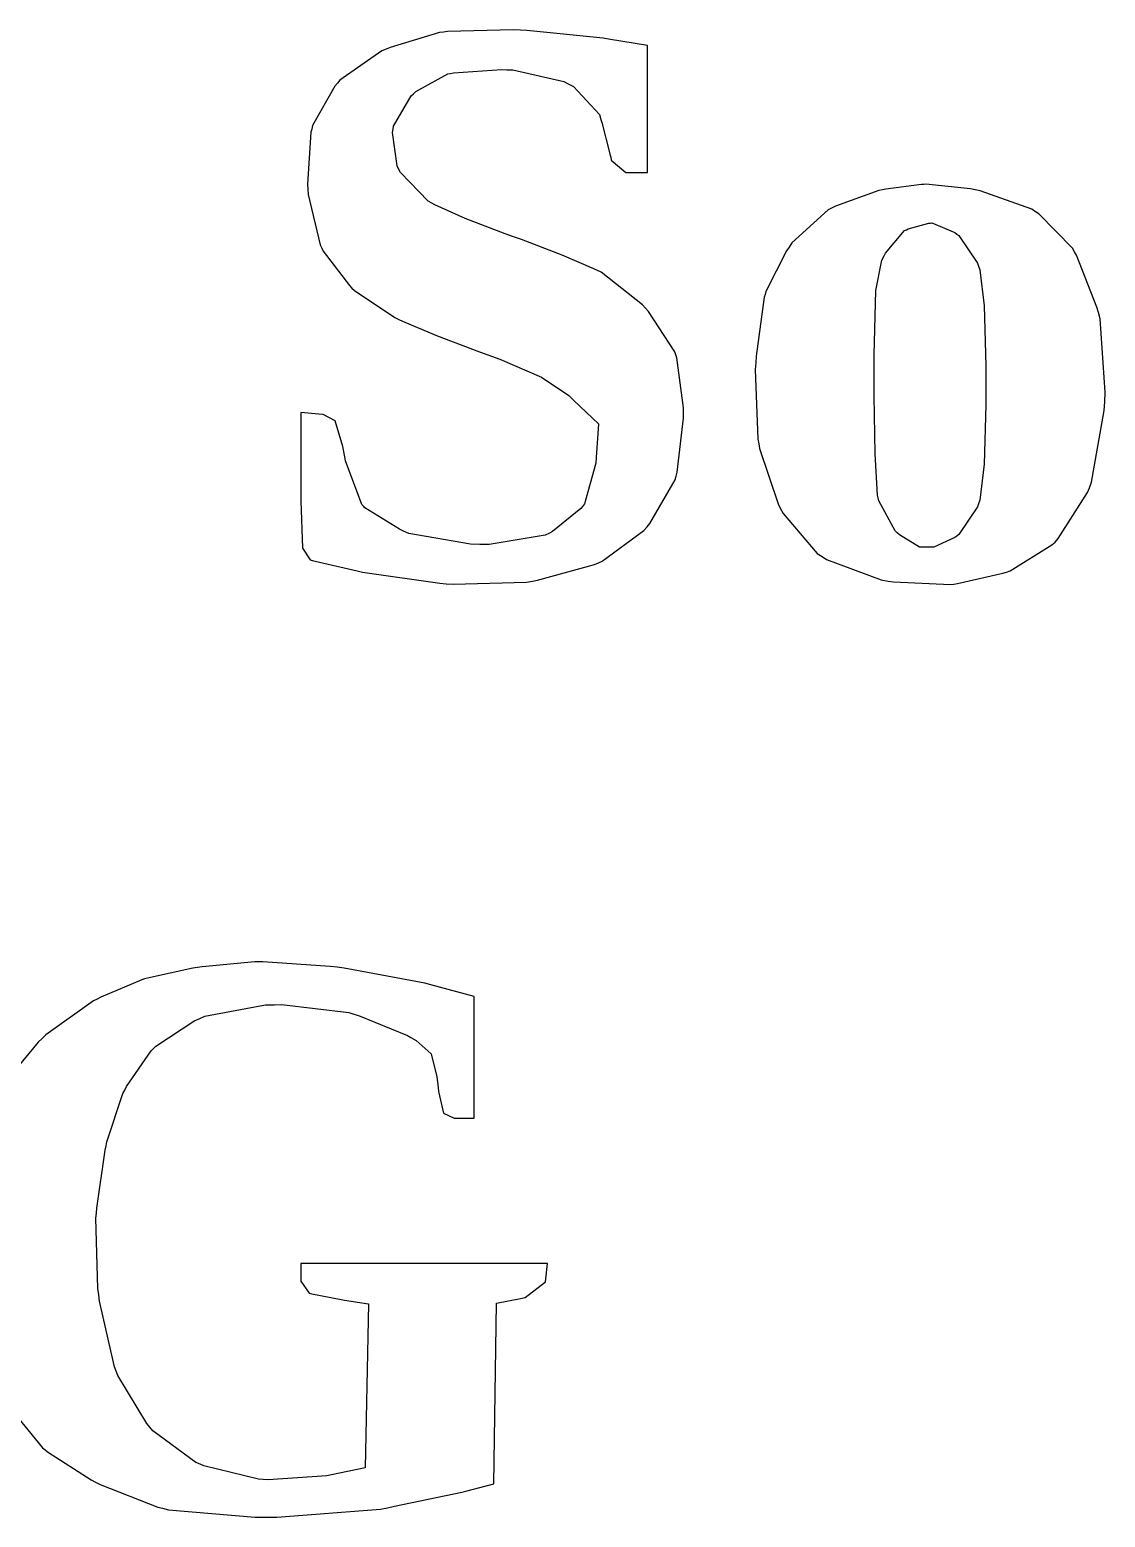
# Model space of a CAD drawing. Extents: x 6.5 to 44.6, y 4.4 to 46.4.
# Drawn here: x 36.47 to 44.61, y 34.91 to 46.17 of the extents above; entities that cross this region are included whole.
import ezdxf

# ---------------------------------------------------------------- set-up
doc = ezdxf.new("R2010")
doc.units = 0
doc.layers.get('0').update_dxf_attribs({"linetype": 'CONTINUOUS'})

msp = doc.modelspace()

# ---------------------------------------------------------------- linework, layer by layer
at = {"color": 0}
for p, q in [((39.6325, 46.1532), (39.6035, 46.1479)), ((40.1341, 46.1656), (39.6325, 46.1532)), ((40.1849, 46.1627), (40.1341, 46.1656)), ((40.2347, 46.1603), (40.1849, 46.1627)), ((40.8107, 46.101), (40.2347, 46.1603)), ((39.5732, 46.1437), (39.1996, 46.0319)), ((39.6035, 46.1479), (39.5732, 46.1437)), ((40.852, 46.0939), (40.8107, 46.101)), ((41.1484, 46.0456), (40.852, 46.0939)), ((41.1484, 45.5648), (41.1484, 46.0456)), ((39.1375, 46.0058), (38.8193, 45.7839)), ((39.1693, 46.0181), (39.1375, 46.0058)), ((39.1996, 46.0319), (39.1693, 46.0181)), ((39.3926, 45.6985), (39.6353, 45.8308)), ((39.6353, 45.8308), (39.6572, 45.835)), ((39.6572, 45.835), (39.6794, 45.8403)), ((39.6794, 45.8403), (40.0445, 45.8639)), ((40.0445, 45.8639), (40.0816, 45.8625)), ((40.0816, 45.8625), (40.1271, 45.8611)), ((40.1271, 45.8611), (40.513, 45.7743)), ((38.7795, 45.7383), (38.6126, 45.441)), ((38.7999, 45.7606), (38.7795, 45.7383)), ((38.8193, 45.7839), (38.7999, 45.7606)), ((40.513, 45.7743), (40.5476, 45.7563)), ((40.5476, 45.7563), (40.5874, 45.7359)), ((40.5874, 45.7359), (40.7829, 45.5235)), ((39.2257, 45.4353), (39.358, 45.6653)), ((39.358, 45.6653), (39.376, 45.6819)), ((39.376, 45.6819), (39.3926, 45.6985)), ((40.7829, 45.5235), (40.7942, 45.4875)), ((40.7942, 45.4875), (40.8009, 45.4642)), ((41.1484, 45.0854), (41.1484, 45.5648)), ((38.5988, 45.3898), (38.5741, 44.9972)), ((38.6059, 45.4145), (38.5988, 45.3898)), ((38.6126, 45.441), (38.6059, 45.4145)), ((39.2162, 45.3884), (39.2218, 45.4131)), ((39.2536, 45.1347), (39.2162, 45.3884)), ((39.2218, 45.4131), (39.2257, 45.4353)), ((40.8009, 45.4642), (40.8644, 45.2176)), ((40.8644, 45.2176), (40.8686, 45.2011)), ((40.8686, 45.2011), (40.8725, 45.1778)), ((40.8725, 45.1778), (40.9843, 45.0854)), ((39.2659, 45.1086), (39.2536, 45.1347)), ((39.2769, 45.0854), (39.2659, 45.1086)), ((39.4864, 44.8691), (39.2769, 45.0854)), ((40.9843, 45.0854), (41.0214, 45.0854)), ((41.0214, 45.0854), (41.1484, 45.0854)), ((38.5741, 44.9972), (38.577, 44.9584)), ((38.577, 44.9584), (38.5794, 44.9185)), ((38.5794, 44.9185), (38.669, 44.5382)), ((42.8985, 44.9488), (42.5718, 44.8317)), ((42.926, 44.9545), (42.8985, 44.9488)), ((42.9521, 44.9598), (42.926, 44.9545)), ((43.2209, 44.9957), (42.9521, 44.9598)), ((43.2386, 44.9957), (43.2209, 44.9957)), ((43.2551, 44.9972), (43.2386, 44.9957)), ((43.5913, 44.9612), (43.2551, 44.9972)), ((43.6287, 44.9545), (43.5913, 44.9612)), ((43.6658, 44.9474), (43.6287, 44.9545)), ((44.0559, 44.807), (43.6658, 44.9474)), ((39.5139, 44.8539), (39.4864, 44.8691)), ((39.5372, 44.8398), (39.5139, 44.8539)), ((39.7662, 44.7379), (39.5372, 44.8398)), ((42.5154, 44.8028), (42.2395, 44.552)), ((42.5457, 44.8179), (42.5154, 44.8028)), ((42.5718, 44.8317), (42.5457, 44.8179)), ((44.0835, 44.789), (44.0559, 44.807)), ((40.0706, 44.6207), (39.7662, 44.7379)), ((43.12, 44.6596), (43.2774, 44.7022)), ((43.2774, 44.7022), (43.2897, 44.7022)), ((43.2897, 44.7022), (43.3006, 44.7036)), ((43.3006, 44.7036), (43.4742, 44.632)), ((44.1096, 44.7724), (44.0835, 44.789)), ((44.3646, 44.5121), (44.1096, 44.7724)), ((40.1327, 44.5989), (40.0706, 44.6207)), ((40.1934, 44.5781), (40.1327, 44.5989)), ((40.5021, 44.4595), (40.1934, 44.5781)), ((42.9479, 44.4761), (43.0939, 44.6472)), ((43.0939, 44.6472), (43.1077, 44.6525)), ((43.1077, 44.6525), (43.12, 44.6596)), ((43.4742, 44.632), (43.4894, 44.6193)), ((43.4894, 44.6193), (43.5046, 44.6084)), ((43.5046, 44.6084), (43.6453, 44.3988)), ((38.669, 44.5382), (38.6814, 44.5135)), ((38.6814, 44.5135), (38.6927, 44.4899)), ((38.6927, 44.4899), (38.8909, 44.2295)), ((42.1996, 44.4927), (42.0426, 44.184)), ((42.219, 44.5202), (42.1996, 44.4927)), ((42.2395, 44.552), (42.219, 44.5202)), ((42.9383, 44.4542), (42.9479, 44.4761)), ((44.3798, 44.486), (44.3646, 44.5121)), ((44.395, 44.4609), (44.3798, 44.486)), ((44.5491, 44.0655), (44.395, 44.4609)), ((40.7416, 44.3576), (40.5021, 44.4595)), ((40.7691, 44.3438), (40.7416, 44.3576)), ((42.8748, 44.1925), (42.9218, 44.4225)), ((42.9218, 44.4225), (42.9383, 44.4542)), ((43.6453, 44.3988), (43.6534, 44.3756)), ((43.6534, 44.3756), (43.6633, 44.3495)), ((43.6633, 44.3495), (43.6947, 44.0764)), ((40.7956, 44.3315), (40.7691, 44.3438)), ((41.1095, 44.0849), (40.7956, 44.3315)), ((38.8909, 44.2295), (38.9103, 44.2101)), ((38.9103, 44.2101), (38.9297, 44.1925)), ((38.9297, 44.1925), (39.2342, 43.9882)), ((42.0303, 44.1413), (41.9696, 43.6961)), ((42.037, 44.1621), (42.0303, 44.1413)), ((42.0426, 44.184), (42.037, 44.1621)), ((42.8625, 43.7046), (42.8748, 44.1925)), ((41.1332, 44.0588), (41.1095, 44.0849)), ((41.1551, 44.0337), (41.1332, 44.0588)), ((41.3537, 43.7279), (41.1551, 44.0337)), ((43.6947, 44.0764), (43.7085, 43.6259)), ((44.5604, 44.027), (44.5491, 44.0655)), ((44.5728, 43.9773), (44.5604, 44.027)), ((39.2342, 43.9882), (39.2645, 43.973)), ((39.2645, 43.973), (39.2934, 43.9593)), ((39.2934, 43.9593), (39.5496, 43.852)), ((44.6126, 43.4234), (44.5728, 43.9773)), ((39.5496, 43.852), (39.8748, 43.7279)), ((39.8748, 43.7279), (39.9397, 43.7046)), ((39.9397, 43.7046), (40.0308, 43.6728)), ((40.0308, 43.6728), (40.3461, 43.5377)), ((41.3618, 43.7046), (41.3537, 43.7279)), ((41.3688, 43.6824), (41.3618, 43.7046)), ((41.4196, 43.3035), (41.3688, 43.6824)), ((41.9696, 43.6961), (41.9668, 43.6453)), ((42.8625, 43.5405), (42.8625, 43.7046)), ((41.9668, 43.6453), (41.9626, 43.5956)), ((41.9626, 43.5956), (41.9834, 43.0678)), ((43.7085, 43.6259), (43.7085, 43.4756)), ((40.3461, 43.5377), (40.5515, 43.3973)), ((42.8625, 43.3945), (42.8625, 43.5405)), ((43.7085, 43.4756), (43.7085, 43.3268)), ((40.5515, 43.3973), (40.5888, 43.3613)), ((40.5888, 43.3613), (40.7762, 43.1835)), ((42.8706, 42.9563), (42.8625, 43.3945)), ((44.6045, 43.2841), (44.6084, 43.349)), ((44.6084, 43.349), (44.6126, 43.4234)), ((38.6595, 43.2566), (38.523, 43.2689)), ((38.523, 43.2689), (38.523, 42.7207)), ((38.6913, 43.2537), (38.6595, 43.2566)), ((38.7837, 43.2058), (38.6913, 43.2537)), ((41.3713, 42.817), (41.4211, 43.2276)), ((41.4211, 43.265), (41.4196, 43.3035)), ((41.4211, 43.2276), (41.4211, 43.265)), ((43.7085, 43.3268), (43.6947, 42.8777)), ((44.5079, 42.7411), (44.6045, 43.2841)), ((38.8401, 43.0128), (38.7837, 43.2058)), ((40.7762, 43.1835), (40.7582, 42.9288)), ((38.8539, 42.9465), (38.8401, 43.0128)), ((41.9834, 43.0678), (41.9901, 43.0318)), ((41.9901, 43.0318), (41.9957, 42.9976)), ((41.9957, 42.9976), (42.1361, 42.5785)), ((38.862, 42.9038), (38.8539, 42.9465)), ((38.9848, 42.5732), (38.862, 42.9038)), ((40.7554, 42.8872), (40.67, 42.5771)), ((40.7582, 42.9288), (40.7554, 42.8872)), ((42.8886, 42.6448), (42.8706, 42.9563)), ((41.3561, 42.7605), (41.3646, 42.7881)), ((41.3646, 42.7881), (41.3713, 42.817)), ((43.6947, 42.8777), (43.6633, 42.605)), ((38.523, 42.7207), (38.523, 42.6022)), ((41.166, 42.4296), (41.3561, 42.7605)), ((44.257, 42.3153), (44.4775, 42.6628)), ((44.4775, 42.6628), (44.4927, 42.6999)), ((44.4927, 42.6999), (44.5079, 42.7411)), ((38.523, 42.6022), (38.5353, 42.2437)), ((38.9971, 42.5595), (38.9848, 42.5732)), ((39.008, 42.5468), (38.9971, 42.5595)), ((40.6562, 42.5581), (40.6439, 42.5429)), ((40.67, 42.5771), (40.6562, 42.5581)), ((42.1361, 42.5785), (42.1527, 42.5457)), ((42.8942, 42.6226), (42.8886, 42.6448)), ((42.8985, 42.6022), (42.8942, 42.6226)), ((43.0223, 42.3732), (42.8985, 42.6022)), ((43.6453, 42.5552), (43.5046, 42.3457)), ((43.6534, 42.5771), (43.6453, 42.5552)), ((43.6633, 42.605), (43.6534, 42.5771)), ((39.2698, 42.3855), (39.008, 42.5468)), ((40.6439, 42.5429), (40.4276, 42.3693)), ((42.1527, 42.5457), (42.1735, 42.5041)), ((42.1735, 42.5041), (42.4325, 42.2025)), ((39.3002, 42.3718), (39.2698, 42.3855)), ((39.3418, 42.3541), (39.3002, 42.3718)), ((39.8074, 42.2727), (39.3418, 42.3541)), ((40.3722, 42.3404), (39.9478, 42.2712)), ((40.4054, 42.3566), (40.3722, 42.3404)), ((40.4276, 42.3693), (40.4054, 42.3566)), ((40.8051, 42.1432), (41.1208, 42.3774)), ((41.1208, 42.3774), (41.1441, 42.4035)), ((41.1441, 42.4035), (41.166, 42.4296)), ((43.0375, 42.358), (43.0223, 42.3732)), ((43.0541, 42.3429), (43.0375, 42.358)), ((43.2072, 42.2494), (43.0541, 42.3429)), ((43.4728, 42.3224), (43.3158, 42.2494)), ((43.4894, 42.3333), (43.4728, 42.3224)), ((43.5046, 42.3457), (43.4894, 42.3333)), ((38.5353, 42.2437), (38.5946, 42.1541)), ((39.8776, 42.2712), (39.8074, 42.2727)), ((39.9478, 42.2712), (39.8776, 42.2712)), ((43.265, 42.2494), (43.2072, 42.2494)), ((43.3158, 42.2494), (43.265, 42.2494)), ((43.8933, 42.0716), (44.2087, 42.2674)), ((44.2087, 42.2674), (44.2323, 42.2892)), ((44.2323, 42.2892), (44.257, 42.3153)), ((38.5946, 42.1541), (38.6182, 42.1474)), ((38.6182, 42.1474), (38.6306, 42.1446)), ((38.6306, 42.1446), (38.9502, 42.0702)), ((40.3158, 42), (40.7472, 42.1185)), ((40.7472, 42.1185), (40.7762, 42.1308)), ((40.7762, 42.1308), (40.8051, 42.1432)), ((42.4325, 42.2025), (42.4684, 42.1792)), ((42.4684, 42.1792), (42.5027, 42.1569)), ((42.5027, 42.1569), (42.9161, 42.0038)), ((38.9502, 42.0702), (38.989, 42.0617)), ((38.989, 42.0617), (39.026, 42.055)), ((39.026, 42.055), (39.5746, 41.9777)), ((39.6766, 41.9696), (40.2318, 41.9862)), ((40.2318, 41.9862), (40.2759, 41.9929)), ((40.2759, 41.9929), (40.3158, 42)), ((42.9161, 42.0038), (42.9687, 41.9943)), ((42.9687, 41.9943), (43.01, 41.9876)), ((43.01, 41.9876), (43.44, 41.9682)), ((43.495, 41.9749), (43.8383, 42.0536)), ((43.8383, 42.0536), (43.8658, 42.0617)), ((43.8658, 42.0617), (43.8933, 42.0716)), ((39.5746, 41.9777), (39.624, 41.9735)), ((39.624, 41.9735), (39.6766, 41.9696)), ((43.44, 41.9682), (43.4675, 41.971)), ((43.4675, 41.971), (43.495, 41.9749)), ((37.7059, 39.0645), (37.3613, 38.9901)), ((37.7416, 39.0687), (37.7059, 39.0645)), ((37.7762, 39.0744), (37.7416, 39.0687)), ((38.1758, 39.1114), (37.7762, 39.0744)), ((38.2062, 39.1114), (38.1758, 39.1114)), ((38.2351, 39.1128), (38.2062, 39.1114)), ((38.7449, 39.0783), (38.2351, 39.1128)), ((38.7985, 39.0715), (38.7449, 39.0783)), ((38.8511, 39.0659), (38.7985, 39.0715)), ((39.4614, 38.9502), (38.8511, 39.0659)), ((37.3186, 38.9763), (37.0099, 38.8454)), ((37.3408, 38.9834), (37.3186, 38.9763)), ((37.3613, 38.9901), (37.3408, 38.9834)), ((39.5069, 38.9378), (39.4614, 38.9502)), ((37.0099, 38.8454), (36.9824, 38.8303)), ((39.8364, 38.8497), (39.5069, 38.9378)), ((39.8364, 38.3893), (39.8364, 38.8497)), ((36.9535, 38.8165), (36.5926, 38.559)), ((36.9824, 38.8303), (36.9535, 38.8165)), ((37.797, 38.7022), (38.2556, 38.7876)), ((38.2556, 38.7876), (38.3247, 38.7876)), ((38.3247, 38.7876), (38.3769, 38.789)), ((38.3769, 38.789), (38.8867, 38.7283)), ((38.8867, 38.7283), (38.9255, 38.716)), ((37.4248, 38.4736), (37.7211, 38.6676)), ((37.7211, 38.6676), (37.7529, 38.6814)), ((37.7529, 38.6814), (37.797, 38.7022)), ((38.9255, 38.716), (38.9601, 38.7064)), ((38.9601, 38.7064), (39.3305, 38.5547)), ((36.5358, 38.505), (36.2617, 38.1744)), ((36.5647, 38.5314), (36.5358, 38.505)), ((36.5926, 38.559), (36.5647, 38.5314)), ((39.3305, 38.5547), (39.3555, 38.5396)), ((39.3555, 38.5396), (39.3968, 38.5163)), ((39.3968, 38.5163), (39.5097, 38.4168)), ((37.2029, 38.1702), (37.3902, 38.439)), ((37.3902, 38.439), (37.4082, 38.4556)), ((37.4082, 38.4556), (37.4248, 38.4736)), ((39.5097, 38.4168), (39.5538, 38.2432)), ((39.8364, 37.9307), (39.8364, 38.3893)), ((37.1905, 38.1427), (37.2029, 38.1702)), ((39.5538, 38.2432), (39.5609, 38.184)), ((39.5609, 38.184), (39.5661, 38.1303)), ((37.054, 37.7515), (37.1768, 38.1166)), ((37.1768, 38.1166), (37.1905, 38.1427)), ((39.5661, 38.1303), (39.6021, 37.9663)), ((39.6021, 37.9663), (39.6847, 37.9307)), ((39.6847, 37.9307), (39.7122, 37.9307)), ((39.7122, 37.9307), (39.8364, 37.9307)), ((37.0417, 37.688), (37.0487, 37.7197)), ((37.0487, 37.7197), (37.054, 37.7515)), ((36.9782, 37.2498), (37.0417, 37.688)), ((36.9715, 37.174), (36.9757, 37.211)), ((36.9866, 36.6406), (36.9715, 37.174)), ((36.9757, 37.211), (36.9782, 37.2498)), ((39.4575, 36.8293), (38.523, 36.8293)), ((38.523, 36.8293), (38.523, 36.7259)), ((40.3902, 36.8293), (39.4575, 36.8293)), ((40.3779, 36.715), (40.3902, 36.8293)), ((38.523, 36.7259), (38.523, 36.6959)), ((38.523, 36.6959), (38.5851, 36.6063)), ((40.3751, 36.6917), (40.3779, 36.715)), ((36.9933, 36.5926), (36.9866, 36.6406)), ((36.999, 36.5457), (36.9933, 36.5926)), ((38.5851, 36.6063), (38.5974, 36.6021)), ((38.5974, 36.6021), (38.6073, 36.5993)), ((38.6073, 36.5993), (38.8278, 36.5566)), ((40.2223, 36.5732), (40.3751, 36.6917)), ((37.1133, 36.0482), (36.999, 36.5457)), ((38.8278, 36.5566), (38.8539, 36.5524)), ((38.8539, 36.5524), (39.0356, 36.5248)), ((39.0356, 36.5248), (39.0232, 35.9047)), ((39.9948, 35.8454), (40.0043, 36.5291)), ((40.0043, 36.5291), (40.1849, 36.5647)), ((40.1849, 36.5647), (40.2223, 36.5732)), ((37.1256, 36.0151), (37.1133, 36.0482)), ((37.138, 35.9833), (37.1256, 36.0151)), ((37.3574, 35.6182), (37.138, 35.9833)), ((39.0232, 35.9047), (39.0095, 35.2848)), ((39.9838, 35.162), (39.9948, 35.8454)), ((36.3224, 35.7353), (36.5689, 35.4362)), ((37.3807, 35.5921), (37.3574, 35.6182)), ((37.404, 35.5646), (37.3807, 35.5921)), ((37.7292, 35.3247), (37.404, 35.5646)), ((36.5689, 35.4362), (36.5883, 35.4196)), ((36.5883, 35.4196), (36.6063, 35.4044)), ((36.6063, 35.4044), (36.9355, 35.1923)), ((37.761, 35.3109), (37.7292, 35.3247)), ((37.7899, 35.2986), (37.761, 35.3109)), ((38.2034, 35.1992), (37.7899, 35.2986)), ((39.0095, 35.2848), (38.7558, 35.2296)), ((36.9355, 35.1923), (36.9701, 35.1744)), ((36.9701, 35.1744), (37.0032, 35.1579)), ((37.0032, 35.1579), (37.4414, 34.987)), ((38.2393, 35.1965), (38.2034, 35.1992)), ((38.275, 35.1937), (38.2393, 35.1965)), ((38.7202, 35.2227), (38.275, 35.1937)), ((38.7558, 35.2296), (38.7202, 35.2227)), ((39.7715, 35.1069), (39.9838, 35.162)), ((39.2314, 34.9925), (39.7411, 35.1)), ((39.7411, 35.1), (39.7715, 35.1069)), ((37.4414, 34.987), (37.477, 34.9774)), ((37.477, 34.9774), (37.5225, 34.9663)), ((37.5225, 34.9663), (38.1773, 34.9098)), ((38.1773, 34.9098), (38.2693, 34.9098)), ((38.2693, 34.9098), (38.3427, 34.9112)), ((38.3427, 34.9112), (39.1266, 34.9718)), ((39.1266, 34.9718), (39.1791, 34.9815)), ((39.1791, 34.9815), (39.2314, 34.9925))]:
    msp.add_line(p, q, dxfattribs=at)

doc.saveas('drawing.dxf')
